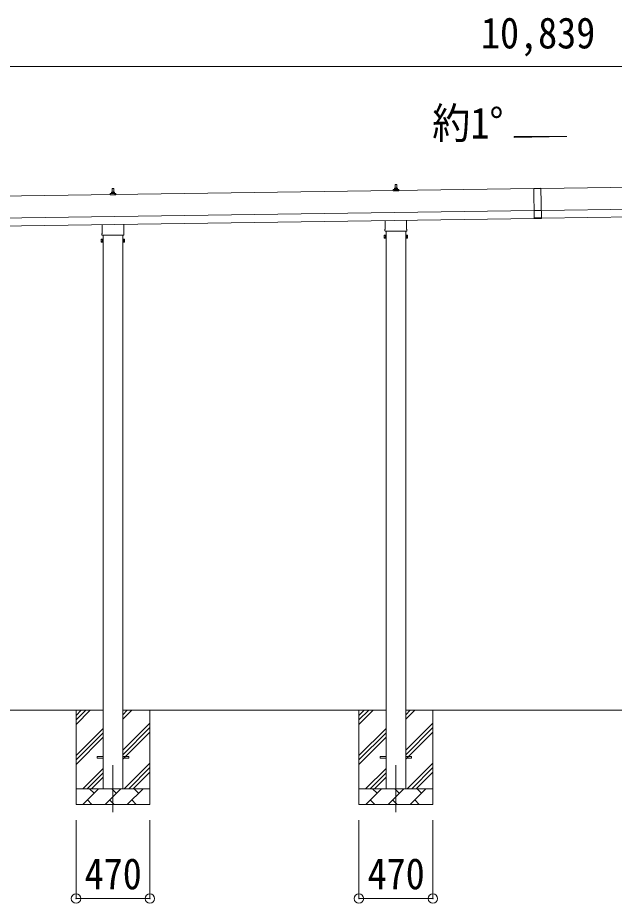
# Model space of a CAD drawing. Units: millimetres at full size, sheet at 1:60. Extents: x -16864 to 16864, y -11640 to 11640.
# Drawn here: x 1046 to 4841, y -8536 to -2899 of the extents above; entities that cross this region are included whole.
import ezdxf
from ezdxf.enums import TextEntityAlignment as Align

# ---------------------------------------------------------------- set-up
doc = ezdxf.new("R2010")
doc.units = ezdxf.units.MM
doc.header["$LTSCALE"] = 60
doc.header["$PDMODE"] = 32
doc.header["$PDSIZE"] = 60
doc.linetypes.add('CHAIN1', pattern=[8, 5, -1, 1, -1])
for name, color, linetype, lineweight in [('0-1_Defpoints', 7, 'CHAIN1', 9), ('0-2_TEXT1', 4, 'Continuous', 9), ('0-3_SHAPE', 7, 'Continuous', 9), ('0-7_PARTS2', 7, 'Continuous', 9), ('0-8_TABLE1', 6, 'Continuous', 9)]:
    doc.layers.add(name, color=color, linetype=linetype, lineweight=lineweight)
doc.styles.add('ＭＳ ゴシック', font='')
doc.styles.get('ＭＳ ゴシック').set_extended_font_data('MS Gothic')

msp = doc.modelspace()

# ---------------------------------------------------------------- linework, layer by layer
at = {"layer": '0-1_Defpoints'}
for p, q in [((1651.91, -7656.66), (1651.91, -8005.66)), ((3451.91, -7656.66), (3451.91, -8005.66))]:
    msp.add_line(p, q, dxfattribs=at)
at = {"layer": '0-2_TEXT1'}
for p, q in [((4539.82, -3655.83), (4203.82, -3660.63)), ((9739.61, -3909), (4374.66, -3985.65)), ((4329.66, -3986.29), (-1035.29, -4062.93)), ((1646.22, -4011.69), (1646.94, -3988.17)), ((1647.94, -3987.19), (1656.49, -3987.19)), ((1657.49, -3988.17), (1658.22, -4011.69)), ((3433.97, -4001.48), (3433.97, -3993.76)), ((3470.47, -4001.48), (3433.97, -4001.48)), ((3434.35, -3992.98), (3470.09, -3992.98)), ((3434.73, -3992.79), (3441.45, -3991.16)), ((3441.84, -3990.98), (3462.6, -3990.98)), ((3442.22, -3990.19), (3442.22, -3985.98)), ((3443.22, -3985.98), (3461.22, -3985.98)), ((3446.22, -3985.98), (3446.94, -3962.45)), ((3447.94, -3961.48), (3456.49, -3961.48)), ((3457.49, -3962.45), (3458.22, -3985.98)), ((3462.22, -3990.19), (3462.22, -3985.98)), ((3469.7, -3992.79), (3462.98, -3991.16)), ((3470.47, -4001.48), (3470.47, -3993.76)), ((4329.65, -3985.29), (4374.64, -3984.65)), ((4329.65, -3985.29), (4332.4, -4177.77)), ((4374.66, -3985.65), (4329.66, -3986.29)), ((4374.64, -3984.65), (4377.39, -4177.13)), ((1633.97, -4027.19), (1633.97, -4019.48)), ((1670.47, -4027.19), (1633.97, -4027.19)), ((1634.35, -4018.69), (1670.09, -4018.69)), ((1634.73, -4018.51), (1641.45, -4016.88)), ((1641.84, -4016.69), (1662.6, -4016.69)), ((1642.22, -4015.9), (1642.22, -4011.69)), ((1643.22, -4011.69), (1661.22, -4011.69)), ((1662.22, -4015.9), (1662.22, -4011.69)), ((1669.7, -4018.51), (1662.98, -4016.88)), ((1670.47, -4027.19), (1670.47, -4019.48)), ((4376.66, -4125.63), (9741.61, -4048.99)), ((4377.37, -4175.63), (9742.32, -4098.99)), ((-1033.29, -4202.92), (4331.66, -4126.27)), ((4376.67, -4126.63), (4331.67, -4127.27)), ((-1032.58, -4252.91), (4332.37, -4176.27)), ((1583.61, -4271.18), (1583.61, -4215.54)), ((1720.21, -4213.59), (1720.21, -4271.18)), ((3383.61, -4245.46), (3383.61, -4189.82)), ((3520.21, -4187.87), (3520.21, -4245.46)), ((4377.32, -4172.13), (4332.32, -4172.77)), ((4377.39, -4177.13), (4332.4, -4177.77)), ((1581.91, -4279.95), (1581.91, -4274.45)), ((1719.85, -4283.45), (1583.97, -4283.45)), ((1589.41, -4283.45), (1589.41, -7806.66)), ((1714.41, -7806.66), (1714.41, -4283.45)), ((1721.91, -4274.45), (1721.91, -4279.95)), ((3377.91, -4283.74), (3378.67, -4282.42)), ((3381.91, -4254.24), (3381.91, -4248.74)), ((3519.85, -4257.74), (3383.97, -4257.74)), ((3389.41, -4257.74), (3389.41, -7806.66)), ((3514.41, -7806.66), (3514.41, -4257.74)), ((3521.91, -4248.74), (3521.91, -4254.24)), ((3525.91, -4283.74), (3525.15, -4282.42)), ((1577.91, -4309.45), (1578.67, -4308.14)), ((1577.91, -4309.45), (1577.91, -4326.45)), ((1577.91, -4326.45), (1578.67, -4327.77)), ((1584.91, -4313.04), (1578.67, -4313.04)), ((1584.91, -4322.86), (1578.67, -4322.86)), ((1584.91, -4327.77), (1578.67, -4327.77)), ((1587.41, -4327.15), (1584.91, -4327.15)), ((1716.41, -4327.15), (1718.91, -4327.15)), ((1718.91, -4313.04), (1725.15, -4313.04)), ((1718.91, -4322.86), (1725.15, -4322.86)), ((1718.91, -4327.77), (1725.15, -4327.77)), ((1725.91, -4309.45), (1725.15, -4308.14)), ((1725.91, -4326.45), (1725.15, -4327.77)), ((1725.91, -4309.45), (1725.91, -4326.45)), ((3377.91, -4283.74), (3377.91, -4300.74)), ((3377.91, -4300.74), (3378.67, -4302.05)), ((3384.91, -4287.33), (3378.67, -4287.33)), ((3384.91, -4297.14), (3378.67, -4297.14)), ((3384.91, -4302.05), (3378.67, -4302.05)), ((3387.41, -4301.44), (3384.91, -4301.44)), ((3516.41, -4301.44), (3518.91, -4301.44)), ((3518.91, -4287.33), (3525.15, -4287.33)), ((3518.91, -4297.14), (3525.15, -4297.14)), ((3518.91, -4302.05), (3525.15, -4302.05)), ((3525.91, -4300.74), (3525.15, -4302.05)), ((3525.91, -4283.74), (3525.91, -4300.74)), ((1551.91, -7602.16), (1589.41, -7602.16)), ((1551.91, -7611.16), (1551.91, -7602.16)), ((1551.91, -7602.16), (1589.41, -7602.16)), ((1551.91, -7611.16), (1551.91, -7602.16)), ((1714.41, -7602.16), (1751.91, -7602.16)), ((1714.41, -7602.16), (1751.91, -7602.16)), ((1751.91, -7611.16), (1751.91, -7602.16)), ((1751.91, -7611.16), (1751.91, -7602.16)), ((3351.91, -7602.16), (3389.41, -7602.16)), ((3351.91, -7611.16), (3351.91, -7602.16)), ((3351.91, -7602.16), (3389.41, -7602.16)), ((3351.91, -7611.16), (3351.91, -7602.16)), ((3514.41, -7602.16), (3551.91, -7602.16)), ((3514.41, -7602.16), (3551.91, -7602.16)), ((3551.91, -7611.16), (3551.91, -7602.16)), ((3551.91, -7611.16), (3551.91, -7602.16)), ((1551.91, -7611.16), (1589.41, -7611.16)), ((1551.91, -7611.16), (1589.41, -7611.16)), ((1714.41, -7611.16), (1751.91, -7611.16)), ((1714.41, -7611.16), (1751.91, -7611.16)), ((3351.91, -7611.16), (3389.41, -7611.16)), ((3351.91, -7611.16), (3389.41, -7611.16)), ((3514.41, -7611.16), (3551.91, -7611.16)), ((3514.41, -7611.16), (3551.91, -7611.16))]:
    msp.add_line(p, q, dxfattribs=at)
for points in [[(3384.91, -4302.05), (3384.91, -4282.42), (3378.67, -4282.42)], [(3384.91, -4301.44), (3384.91, -4283.04), (3387.41, -4283.04)], [(3518.91, -4301.44), (3518.91, -4283.04), (3516.41, -4283.04)], [(3518.91, -4302.05), (3518.91, -4282.42), (3525.15, -4282.42)], [(1584.91, -4327.77), (1584.91, -4308.14), (1578.67, -4308.14)], [(1584.91, -4327.15), (1584.91, -4308.75), (1587.41, -4308.75)], [(1718.91, -4327.15), (1718.91, -4308.75), (1716.41, -4308.75)], [(1718.91, -4327.77), (1718.91, -4308.14), (1725.15, -4308.14)]]:
    msp.add_lwpolyline(points, dxfattribs=at)
for points in [[(3387.41, -4302.74), (3387.41, -4281.74), (3389.41, -4281.74), (3389.41, -4302.74)], [(3516.41, -4302.74), (3516.41, -4281.74), (3514.41, -4281.74), (3514.41, -4302.74)], [(1587.41, -4328.45), (1587.41, -4307.45), (1589.41, -4307.45), (1589.41, -4328.45)], [(1716.41, -4328.45), (1716.41, -4307.45), (1714.41, -4307.45), (1714.41, -4328.45)]]:
    msp.add_lwpolyline(points, close=True, dxfattribs=at)
for centre, radius, start, end in [((1647.94, -3988.19), 1, 90, 178.60509), ((1656.49, -3988.19), 1, 1.39491, 90), ((3434.97, -3993.76), 1, 103.62699, 180), ((3441.22, -3990.19), 1, 283.62699, 0), ((3446.3, -3986.61), 4.13, 90, 171.17633), ((3443.22, -3986.98), 1, 90, 180), ((3447.94, -3962.48), 1, 90, 178.60509), ((3455.55, -3985.98), 4.83, 133.60282, 180), ((3448.88, -3985.98), 4.83, 0, 46.39718), ((3456.49, -3962.48), 1, 1.39491, 90), ((3458.13, -3986.61), 4.13, 8.82367, 90), ((3461.22, -3986.98), 1, 0, 90), ((3463.22, -3990.19), 1, 180, 256.37301), ((3469.47, -3993.76), 1, 0, 76.37301), ((1634.97, -4019.48), 1, 103.62699, 180), ((1641.22, -4015.9), 1, 283.62699, 0), ((1646.3, -4012.33), 4.13, 90, 171.17633), ((1643.22, -4012.69), 1, 90, 180), ((1655.55, -4011.69), 4.83, 133.60282, 180), ((1648.88, -4011.69), 4.83, 0, 46.39718), ((1658.13, -4012.33), 4.13, 8.82367, 90), ((1661.22, -4012.69), 1, 0, 90), ((1663.22, -4015.9), 1, 180, 256.37301), ((1669.47, -4019.48), 1, 0, 76.37301), ((1585.91, -4274.45), 4, 125.09963, 180), ((1585.91, -4279.95), 4, 180, 194.47751), ((1585.91, -4279.95), 4, 194.47751, 241.04498), ((1717.91, -4279.95), 4, 298.95502, 345.52249), ((1717.91, -4274.45), 4, 0, 54.90037), ((1717.91, -4279.95), 4, 345.52249, 0), ((3382.26, -4284.87), 4.34, 145.61575, 214.38425), ((3385.91, -4248.74), 4, 125.09963, 180), ((3385.91, -4254.24), 4, 180, 194.47751), ((3385.91, -4254.24), 4, 194.47751, 241.04498), ((3517.91, -4254.24), 4, 298.95502, 345.52249), ((3517.91, -4248.74), 4, 0, 54.90037), ((3517.91, -4254.24), 4, 345.52249, 0), ((3521.57, -4284.87), 4.34, 325.61575, 34.38425), ((1582.26, -4310.59), 4.34, 145.61575, 214.38425), ((1594.15, -4317.95), 16.24, 162.41205, 197.58795), ((1582.26, -4325.31), 4.34, 145.61575, 214.38425), ((1709.67, -4317.95), 16.24, 342.41205, 17.58795), ((1721.57, -4310.59), 4.34, 325.61575, 34.38425), ((1721.57, -4325.31), 4.34, 325.61575, 34.38425), ((3394.15, -4292.24), 16.24, 162.41205, 197.58795), ((3382.26, -4299.6), 4.34, 145.61575, 214.38425), ((3509.67, -4292.24), 16.24, 342.41205, 17.58795), ((3521.57, -4299.6), 4.34, 325.61575, 34.38425)]:
    msp.add_arc(centre, radius, start, end, dxfattribs=at)
at = {"layer": '0-3_SHAPE'}
for p, q in [((1589.41, -7306.66), (-85.59, -7306.66)), ((1416.91, -7306.66), (1416.91, -7906.66)), ((1416.91, -7340.15), (1450.39, -7306.66)), ((1416.91, -7368.43), (1478.68, -7306.66)), ((1416.91, -7396.71), (1506.96, -7306.66)), ((3389.41, -7306.66), (1714.41, -7306.66)), ((1714.41, -7335.49), (1743.24, -7306.66)), ((1714.41, -7363.77), (1771.52, -7306.66)), ((1886.91, -7306.66), (1886.91, -7906.66)), ((3216.91, -7306.66), (3216.91, -7906.66)), ((3216.91, -7340.15), (3250.39, -7306.66)), ((3216.91, -7368.43), (3278.68, -7306.66)), ((3216.91, -7396.71), (3306.96, -7306.66)), ((5189.41, -7306.66), (3514.41, -7306.66)), ((3514.41, -7335.49), (3543.24, -7306.66)), ((3514.41, -7363.77), (3571.52, -7306.66)), ((3686.91, -7306.66), (3686.91, -7906.66)), ((1416.91, -7594.7), (1589.41, -7422.2)), ((1714.41, -7561.76), (1886.91, -7389.26)), ((1714.41, -7590.05), (1886.91, -7417.55)), ((3216.91, -7594.7), (3389.41, -7422.2)), ((3514.41, -7561.76), (3686.91, -7389.26)), ((3514.41, -7590.05), (3686.91, -7417.55)), ((1416.91, -7622.99), (1589.41, -7450.49)), ((1416.91, -7651.27), (1589.41, -7478.77)), ((1714.41, -7618.33), (1886.91, -7445.83)), ((3216.91, -7622.99), (3389.41, -7450.49)), ((3216.91, -7651.27), (3389.41, -7478.77)), ((3514.41, -7618.33), (3686.91, -7445.83)), ((1724.07, -7806.66), (1886.91, -7643.82)), ((3524.07, -7806.66), (3686.91, -7643.82)), ((1459.51, -7806.66), (1589.41, -7676.76)), ((1487.79, -7806.66), (1589.41, -7705.05)), ((1752.35, -7806.66), (1886.91, -7672.11)), ((1780.64, -7806.66), (1886.91, -7700.39)), ((3259.51, -7806.66), (3389.41, -7676.76)), ((3287.79, -7806.66), (3389.41, -7705.05)), ((3552.35, -7806.66), (3686.91, -7672.11)), ((3580.64, -7806.66), (3686.91, -7700.39)), ((1516.08, -7806.66), (1589.41, -7733.33)), ((3316.08, -7806.66), (3389.41, -7733.33)), ((1416.91, -7806.66), (1886.91, -7806.66)), ((1460.49, -7906.66), (1560.49, -7806.66)), ((1531.94, -7835.22), (1503.38, -7806.66)), ((1601.91, -7906.66), (1701.91, -7806.66)), ((1673.36, -7835.22), (1644.8, -7806.66)), ((1743.33, -7906.66), (1843.33, -7806.66)), ((1814.78, -7835.22), (1786.23, -7806.66)), ((3216.91, -7806.66), (3686.91, -7806.66)), ((3260.49, -7906.66), (3360.49, -7806.66)), ((3331.94, -7835.22), (3303.38, -7806.66)), ((3401.91, -7906.66), (3501.91, -7806.66)), ((3473.36, -7835.22), (3444.8, -7806.66)), ((3543.33, -7906.66), (3643.33, -7806.66)), ((3614.78, -7835.22), (3586.23, -7806.66)), ((1489.04, -7878.11), (1517.6, -7906.66)), ((1630.46, -7878.11), (1659.02, -7906.66)), ((1771.89, -7878.11), (1800.44, -7906.66)), ((3289.04, -7878.11), (3317.6, -7906.66)), ((3430.46, -7878.11), (3459.02, -7906.66)), ((3571.89, -7878.11), (3600.44, -7906.66)), ((1886.91, -7906.66), (1416.91, -7906.66)), ((3686.91, -7906.66), (3216.91, -7906.66))]:
    msp.add_line(p, q, dxfattribs=at)
at = {"layer": '0-7_PARTS2', "color": 4}
for p, q in [((4203.82, -3660.63), (4203.82, -3655.83)), ((4203.82, -3655.83), (4539.82, -3655.83))]:
    msp.add_line(p, q, dxfattribs=at)
at = {"layer": '0-8_TABLE1'}
for p, q in [((9772.62, -3209.02), (-1066.3, -3209.02)), ((1416.91, -8505.66), (1416.91, -8005.66)), ((1886.91, -8505.66), (1886.91, -8005.66)), ((3216.91, -8505.66), (3216.91, -8005.66)), ((3686.91, -8505.66), (3686.91, -8005.66)), ((1416.91, -8505.66), (1886.91, -8505.66)), ((3216.91, -8505.66), (3686.91, -8505.66))]:
    msp.add_line(p, q, dxfattribs=at)
for p in [(1416.91, -8505.66), (1886.91, -8505.66), (3216.91, -8505.66), (3686.91, -8505.66)]:
    msp.add_point(p, dxfattribs=at)

# ---------------------------------------------------------------- texts
at = {"layer": '0-7_PARTS2', "style": 'ＭＳ ゴシック', "width": 0.9}
msp.add_text('約1°', height=197.9, dxfattribs=at).set_placement((3682.73, -3728.39), align=Align.BOTTOM_LEFT)
at = {"layer": '0-8_TABLE1', "color": 7, "style": 'ＭＳ ゴシック', "width": 0.9}
for s, p in [('10,839', (3993.16, -3154.02)), ('470', (1471.91, -8505.66)), ('470', (3271.91, -8505.66))]:
    msp.add_text(s, height=197.9, dxfattribs=at).set_placement(p, align=Align.BOTTOM_LEFT)

doc.saveas('drawing.dxf')
